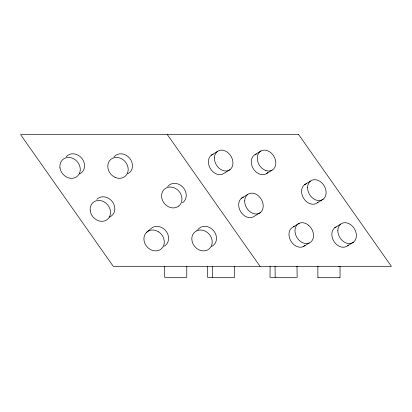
<?xml version="1.0" encoding="UTF-8"?>
<svg xmlns="http://www.w3.org/2000/svg" width="412" height="412" viewBox="0 0 412 412"><rect width="100%" height="100%" fill="white"/><g stroke="black" fill="none" stroke-linecap="round" stroke-linejoin="round"><path stroke-width="0.62" d="M186.78 266.363L186.78 277.343L164.702 277.343L164.702 266.363M234.588 266.363L234.691 277.343L207.571 277.343L207.571 266.363M212.613 277.343L212.613 266.363M296.995 266.363L297.15 277.343L270.009 277.343L270.112 266.363M275.638 266.363L275.036 266.363L275.19 277.343M338.695 266.363L340.044 266.363L340.044 277.343L317.873 277.343L317.873 266.363L318.182 266.363M146.445 232.445L150.735 228.784A11.088 9.512 49.5 0 1 160.407 226.971L162.925 228.227A11.088 9.512 49.5 0 1 168.07 234.979L168.585 237.703A11.088 9.512 49.5 0 1 164.053 246.268M211.305 155.18L217.315 151.518M230.061 169.631L224.051 173.287A11.088 8.513 58.7 0 1 210.156 168.235A11.088 8.513 58.7 0 1 213.267 154.134M254.992 154.634L261.002 150.977M272.105 170.171L266.095 173.828A11.088 8.513 58.7 0 1 259.21 173.952L256.877 172.623A11.088 8.513 58.7 0 1 251.923 165.753L251.325 163.023A11.088 8.513 58.7 0 1 256.552 154.011M241.561 198.172L247.571 194.51M304.468 184.746L310.478 181.089M260.317 212.618L254.307 216.279A11.088 8.513 58.7 0 1 240.417 211.227A11.088 8.513 58.7 0 1 243.528 197.127M317.214 202.858L323.224 199.197M293.272 226.904L299.282 223.247M303.196 246.685L309.206 243.023M334.729 227.738L340.739 224.082M347.476 245.851L353.486 242.189M182.377 202.792L183.093 202.369A11.088 9.512 49.5 0 0 182.712 186.997A11.088 9.512 49.5 0 0 167.699 186.574M296.547 266.363L297.15 266.363M317.873 277.343L318.182 277.343M339.735 277.343L340.044 277.343M167.38 134.662L260.08 266.368M348.3 245.088A11.088 8.513 58.7 0 1 334.153 241.72A11.088 8.513 58.7 0 1 336.171 226.894M96.82 199.362A11.088 9.512 49.5 0 1 112.6 201.993A11.088 9.512 49.5 0 1 109.319 217.124M66.152 156.838A11.088 9.512 49.5 0 1 81.906 158.424A11.088 9.512 49.5 0 1 79.645 173.89M318.043 202.096A11.088 8.513 58.7 0 1 303.696 198.424A11.088 8.513 58.7 0 1 306.43 183.706M113.928 157.003A11.088 9.512 49.5 0 1 129.667 158.239A11.088 9.512 49.5 0 1 127.746 173.802M267.831 172.432A11.088 8.513 58.7 0 1 266.569 173.54M305.055 245.47A11.088 8.513 58.7 0 1 290.733 240.829A11.088 8.513 58.7 0 1 294.338 226.548M197.688 229.937A11.088 9.512 49.5 0 1 198.919 228.526L200.994 227.151A11.088 9.512 49.5 0 1 215.023 232.754A11.088 9.512 49.5 0 1 211.624 246.438M196.704 230.813L194.629 232.188A11.088 9.512 49.5 0 0 191.812 239.135L192.224 241.865A11.088 9.512 49.5 0 0 205.737 250.65A11.088 9.512 49.5 0 0 211.16 237.271A11.088 9.512 49.5 0 0 196.704 230.813M178.798 206.031L176.65 207.287A11.088 9.512 49.5 0 1 168.879 206.937L166.443 205.47A11.088 9.512 49.5 0 1 163.538 190.071A11.088 9.512 49.5 0 1 178.504 190.746A11.088 9.512 49.5 0 1 178.798 206.031M298.7 134.662L20.6 134.662L113.3 266.363L391.4 266.363L298.7 134.662M158.635 231.889L156.112 230.627A11.088 9.512 49.5 0 0 143.963 237.75A11.088 9.512 49.5 0 0 153.861 250.748A11.088 9.512 49.5 0 0 164.29 241.365L163.775 238.636A11.088 9.512 49.5 0 0 158.635 231.889M265.22 170.29L262.887 168.961A11.088 8.513 58.7 0 1 257.933 162.096L257.335 159.367A11.088 8.513 58.7 0 1 266.27 150.334A11.088 8.513 58.7 0 1 275.819 163.569A11.088 8.513 58.7 0 1 265.22 170.29M115.113 177.366L112.677 175.898A11.088 9.512 49.5 0 1 108.068 168.802L107.784 166.072A11.088 9.512 49.5 0 1 119.12 157.791A11.088 9.512 49.5 0 1 127.993 171.469A11.088 9.512 49.5 0 1 115.113 177.366M308.557 225.251L306.281 223.742A11.088 8.513 58.7 0 0 295.049 229.381A11.088 8.513 58.7 0 0 303.809 243.183A11.088 8.513 58.7 0 0 313.517 235.144L313.105 232.419A11.088 8.513 58.7 0 0 308.557 225.251M337.835 230.426A11.088 8.513 58.7 0 0 351.524 243.235A11.088 8.513 58.7 0 0 351.977 225.74A11.088 8.513 58.7 0 0 337.835 230.426M59.987 167.89A11.088 9.512 49.5 0 0 76.452 176.944A11.088 9.512 49.5 0 0 73.794 158.836A11.088 9.512 49.5 0 0 59.987 167.89M90.243 210.882A11.088 9.512 49.5 0 0 106.708 219.936A11.088 9.512 49.5 0 0 104.056 201.828A11.088 9.512 49.5 0 0 90.243 210.882M244.671 200.86A11.088 8.513 58.7 0 0 258.355 213.663A11.088 8.513 58.7 0 0 258.813 196.174A11.088 8.513 58.7 0 0 244.671 200.86M214.41 157.868A11.088 8.513 58.7 0 0 228.099 170.671A11.088 8.513 58.7 0 0 228.552 153.182A11.088 8.513 58.7 0 0 214.41 157.868M307.573 187.439A11.088 8.513 58.7 0 0 321.262 200.242A11.088 8.513 58.7 0 0 321.721 182.748A11.088 8.513 58.7 0 0 307.573 187.439"/></g></svg>
